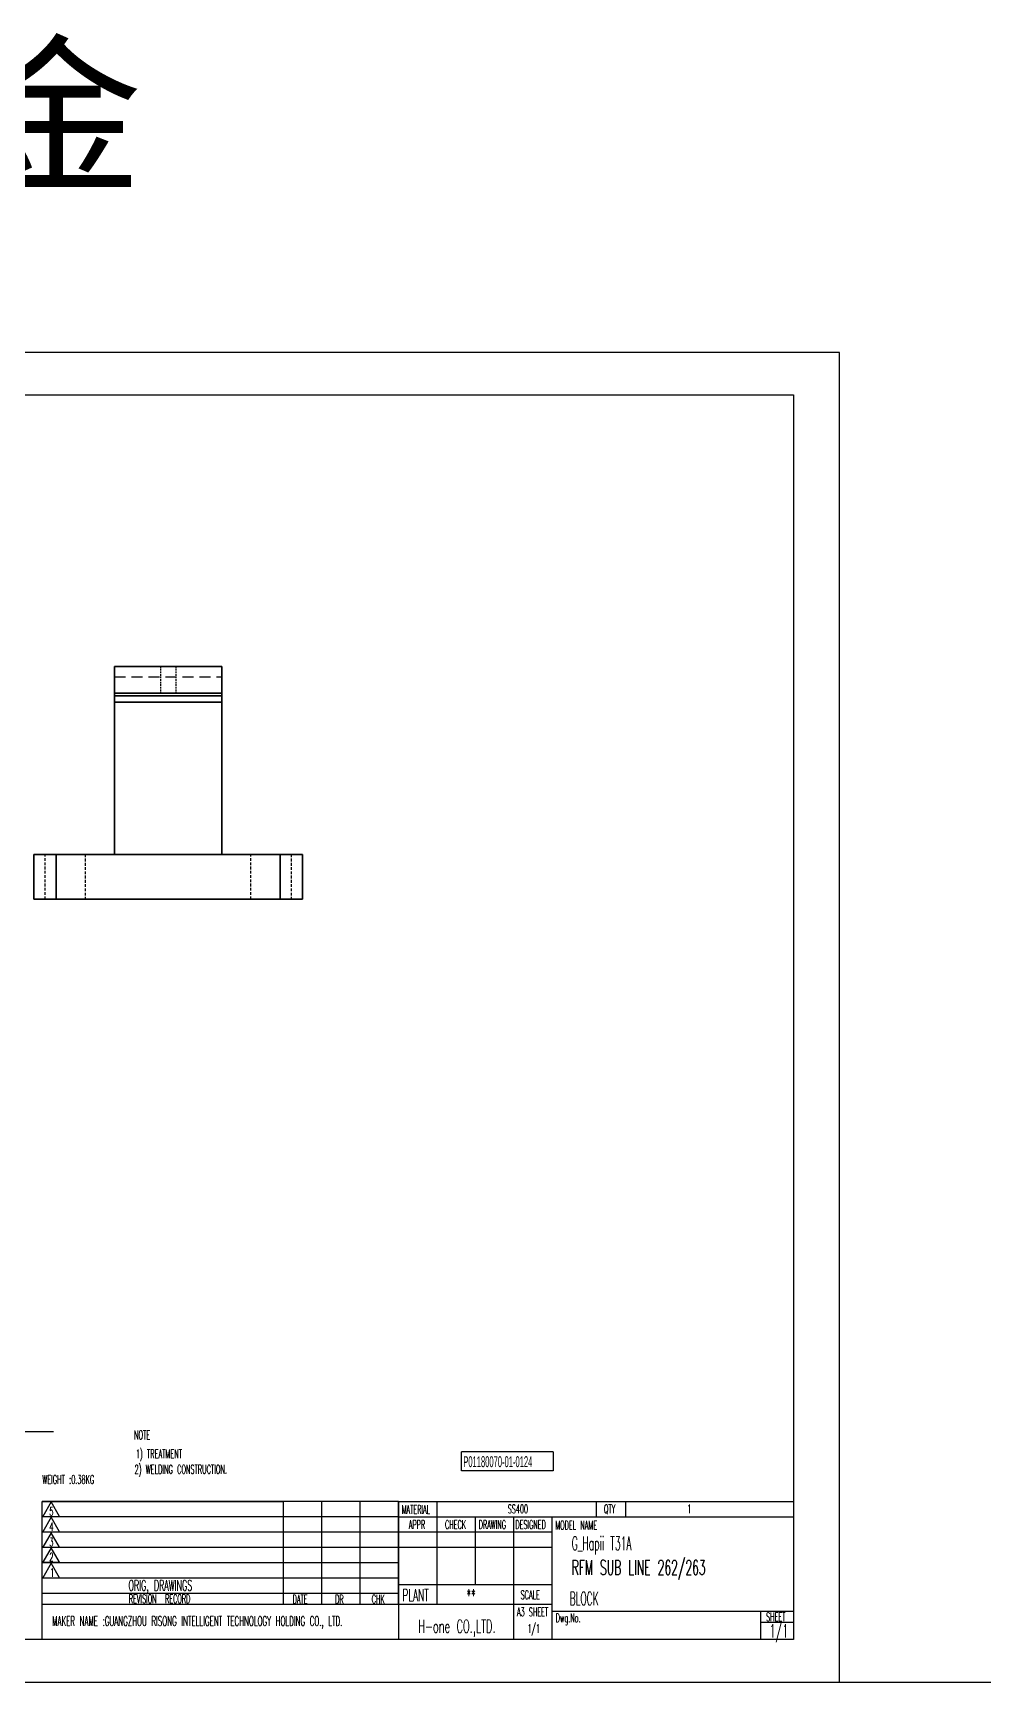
# Model space of a CAD drawing. Header units: inches. Extents: x 21 to 8642, y -3779 to 2137.
# Drawn here: x 6179.4 to 6391.6, y 18.9 to 387.3 of the extents above; entities that cross this region are included whole.
import ezdxf

# ---------------------------------------------------------------- set-up
doc = ezdxf.new("R2010")
doc.units = ezdxf.units.IN
doc.header["$MEASUREMENT"] = 0
doc.linetypes.add('HIDDEN-HOKUTO', pattern=[3.8, 2.5, -1.3])
doc.layers.add('AM_HID', color=1, linetype='HIDDEN-HOKUTO', lineweight=25)
doc.layers.add('title_frame', color=7, linetype='Continuous')
doc.layers.add('word_dim', color=253, linetype='Continuous')
doc.styles.add('MX_NOTE_STANDARD', font='txt.shx', dxfattribs={"bigfont": 'bigfont.shx'})
doc.styles.get("Standard").update_dxf_attribs({"font": 'txt', "bigfont": 'gbcbig.shx'})
doc.dimstyles.new('STANDARD1-1', dxfattribs={"dimtxt": 3.5, "dimasz": 3, "dimexe": 1, "dimexo": 0, "dimgap": 1, "dimtad": 3, "dimdsep": 46, "dimtxsty": 'Standard', "dimblk1": 'OPEN', "dimblk2": 'OPEN', "dimsah": 1, "dimcen": 0, "dimclrd": 256, "dimclre": 256, "dimclrt": 3, "dimazin": 2, "dimtfac": 1, "dimtmove": 0, "dimatfit": 3, "dimldrblk": 'OPEN', "dimfxl": 1, "dimtolj": 1, "dimlwd": 25, "dimlwe": 25, "dimarcsym": 0})

# ---------------------------------------------------------------- blocks, each defined once
blk = doc.blocks.new('_Open')
at = {"color": 0, "lineweight": -2}
for p, q in [((-1, 0.1666666666666667), (0, 0)), ((-1, -0.1666666666666667), (0, 0)), ((0, 0), (-1, 0))]:
    blk.add_line(p, q, dxfattribs=at)

msp = doc.modelspace()

# ---------------------------------------------------------------- linework, layer by layer
at = {"color": 7, "lineweight": 35, "ltscale": 0.15}
for p, q in [((6197.564857682913, 245.7761581706923), (6197.564857682913, 239.7761581706923)), ((6221.564857682913, 239.7761581706923), (6221.564857682913, 245.7761581706923))]:
    msp.add_line(p, q, dxfattribs=at)
at = {"color": 7, "lineweight": 35}
for p, q in [((6197.564857682913, 245.7761581706923), (6221.564857682913, 245.7761581706923)), ((6197.564857682913, 239.7761581706923), (6221.564857682913, 239.7761581706923)), ((6197.564857682913, 239.1903427410048), (6221.564857682913, 239.1903427410048)), ((6197.564857682913, 237.7761581706923), (6221.564857682913, 237.7761581706923)), ((6197.564857682913, 237.7761581706923), (6197.564857682913, 203.7761581706923)), ((6221.564857682913, 237.7761581706923), (6221.564857682913, 203.7761581706923)), ((6184.564857682913, 203.7761581706923), (6234.564857682913, 203.7761581706923)), ((6234.564857682913, 193.7761581706923), (6184.564857682913, 193.7761581706923))]:
    msp.add_line(p, q, dxfattribs=at)
at = {"color": 7, "lineweight": 35, "ltscale": 0.0146453857421875}
for p, q in [((6197.564857682913, 239.1903427410048), (6197.564857682913, 239.7761581706923)), ((6221.564857682913, 239.1903427410048), (6221.564857682913, 239.7761581706923))]:
    msp.add_line(p, q, dxfattribs=at)
at = {"color": 7, "lineweight": 35, "ltscale": 0.0353546142578125}
for p, q in [((6197.564857682913, 237.7761581706923), (6197.564857682913, 239.1903427410048)), ((6221.564857682913, 239.1903427410048), (6221.564857682913, 237.7761581706923))]:
    msp.add_line(p, q, dxfattribs=at)
at = {"color": 7, "lineweight": 35, "ltscale": 0.125}
for p, q in [((6179.564857682913, 203.7761581706923), (6184.564857682913, 203.7761581706923)), ((6234.564857682913, 203.7761581706923), (6239.564857682913, 203.7761581706923)), ((6184.564857682913, 193.7761581706923), (6179.564857682913, 193.7761581706923)), ((6239.564857682913, 193.7761581706923), (6234.564857682913, 193.7761581706923))]:
    msp.add_line(p, q, dxfattribs=at)
at = {"color": 7, "lineweight": 35, "ltscale": 0.25}
for p, q in [((6179.564857682913, 203.7761581706923), (6179.564857682913, 193.7761581706923)), ((6184.564857682913, 203.7761581706923), (6184.564857682913, 193.7761581706923)), ((6234.564857682913, 203.7761581706923), (6234.564857682913, 193.7761581706923)), ((6239.564857682913, 203.7761581706923), (6239.564857682913, 193.7761581706923))]:
    msp.add_line(p, q, dxfattribs=at)
at = {"layer": 'AM_HID'}
msp.add_line((6197.564857682913, 243.4330185222548), (6221.564857682913, 243.4330185222548), dxfattribs=at)
at = {"layer": 'AM_HID', "ltscale": 0.15}
for p, q in [((6207.853920182913, 245.7761581706923), (6207.853920182913, 239.7761581706923)), ((6211.275795182913, 245.7761581706923), (6211.275795182913, 239.7761581706923))]:
    msp.add_line(p, q, dxfattribs=at)
at = {"layer": 'AM_HID', "ltscale": 0.25}
for p, q in [((6182.064857682913, 193.7761581706923), (6182.064857682913, 203.7761581706923)), ((6191.064857682913, 203.7761581706923), (6191.064857682913, 193.7761581706923)), ((6228.064857682913, 193.7761581706923), (6228.064857682913, 203.7761581706923)), ((6237.064857682913, 203.7761581706923), (6237.064857682913, 193.7761581706923))]:
    msp.add_line(p, q, dxfattribs=at)
at = {"layer": 'title_frame'}
for p, q in [((6275.097082741706, 66.11117823948143), (6275.097082741706, 70.31162065424132)), ((6295.625000609261, 70.31162065424132), (6275.097082741706, 70.31162065424132)), ((6295.625000609261, 70.31162065424132), (6295.625000609261, 66.11117823948143)), ((6295.625000609261, 66.11117823948143), (6275.097082741706, 66.11117823948143)), ((6181.444162920236, 28.37650317490397), (6181.444162920236, 59.24650317490295)), ((6181.444162920236, 59.24650317490295), (6235.34416292023, 59.24650317490295)), ((6261.069162920236, 59.24650317490295), (6181.444162920236, 59.24650317490295)), ((6183.424215523499, 59.12552252965679), (6181.5445755235, 55.86989054971991)), ((6185.303855523498, 55.86989054971991), (6183.424215523499, 59.12552252965679)), ((6235.34416292023, 36.21650317490412), (6235.34416292023, 59.24650317490295)), ((6243.919162920241, 36.21650317490412), (6243.919162920241, 59.24650317490295)), ((6243.919162920241, 36.21650317490412), (6243.919162920241, 59.24650317490295)), ((6252.494162920253, 36.21650317490412), (6252.494162920253, 59.24650317490295)), ((6252.494162920253, 36.21650317490412), (6252.494162920253, 59.24650317490295)), ((6261.069162920236, 59.24650317490295), (6261.069162920236, 55.81650317490266)), ((6261.069162920236, 59.24650317490295), (6261.069162920236, 28.37650317490397)), ((6261.069162920236, 59.24650317490295), (6261.069162920236, 28.37650317490397)), ((6261.069162920236, 36.21650317490412), (6261.069162920236, 59.24650317490295)), ((6261.069162920236, 59.24650317490295), (6349.269162920247, 59.24650317490295)), ((6269.644162920247, 36.21650317490412), (6269.644162920247, 59.24650317490295)), ((6305.169162920241, 59.24650317490295), (6305.169162920241, 55.81650317490266)), ((6311.741770172232, 59.24650317490295), (6311.741770172232, 55.81650317490266)), ((6235.34416292023, 55.81650317490266), (6181.444162920236, 55.81650317490266)), ((6261.069162920236, 55.81650317490266), (6181.444162920236, 55.81650317490266)), ((6181.5445755235, 55.86989054971991), (6185.303855523498, 55.86989054971991)), ((6183.424215523499, 55.7177764801213), (6181.5445755235, 52.46214450018442)), ((6185.303855523498, 52.46214450018442), (6183.424215523499, 55.7177764801213)), ((6261.069162920236, 55.81650317490266), (6349.269162920247, 55.81650317490266)), ((6278.21916292023, 40.72114920959348), (6278.21916292023, 55.81650317490266)), ((6286.794162920241, 28.37650317490397), (6286.794162920241, 55.81650317490266)), ((6295.369162920253, 28.37650317490397), (6295.369162920253, 55.81650317490266)), ((6235.34416292023, 52.38650317490601), (6181.444162920236, 52.38650317490601)), ((6261.069162920236, 52.38650317490601), (6181.444162920236, 52.38650317490601)), ((6181.5445755235, 52.46214450018442), (6185.303855523498, 52.46214450018442)), ((6183.424215523499, 52.25882988046715), (6181.5445755235, 49.00319790053027)), ((6185.303855523498, 49.00319790053027), (6183.424215523499, 52.25882988046715)), ((6295.369162920253, 52.38650317490601), (6261.069162920236, 52.38650317490601)), ((6235.34416292023, 48.95650317490572), (6181.444162920236, 48.95650317490572)), ((6261.069162920236, 48.95650317490572), (6181.444162920236, 48.95650317490572)), ((6181.5445755235, 49.00319790053027), (6185.303855523498, 49.00319790053027)), ((6183.424215523499, 48.91394463439565), (6181.5445755235, 45.65831265445513)), ((6185.303855523498, 45.65831265445513), (6183.424215523499, 48.91394463439565)), ((6295.369162920253, 48.95650317490572), (6261.069162920236, 48.95650317490572)), ((6235.34416292023, 45.52650317490543), (6181.444162920236, 45.52650317490543)), ((6261.069162920236, 45.52650317490543), (6181.444162920236, 45.52650317490543)), ((6181.5445755235, 45.65831265445513), (6185.303855523498, 45.65831265445513)), ((6183.424215523499, 45.45499803474149), (6181.5445755235, 42.19936605480098)), ((6185.303855523498, 42.19936605480098), (6183.424215523499, 45.45499803474149)), ((6235.34416292023, 42.09650317490514), (6181.444162920236, 42.09650317490514)), ((6261.069162920236, 42.09650317490514), (6181.444162920236, 42.09650317490514)), ((6181.5445755235, 42.19936605480098), (6185.303855523498, 42.19936605480098)), ((6261.069162920236, 40.72114920959348), (6295.369162920253, 40.72114920959348)), ((6235.34416292023, 38.66650317490485), (6181.444162920236, 38.66650317490485)), ((6261.069162920236, 38.66650317490485), (6181.444162920236, 38.66650317490485)), ((6261.069162920236, 36.21650317490412), (6181.444162920236, 36.21650317490412)), ((6295.369162920253, 36.21650317490412), (6261.069162920236, 36.21650317490412)), ((6295.369162920253, 34.74650317490295), (6349.269162920247, 34.74650317490295)), ((6341.919162920241, 34.74650317490295), (6341.919162920241, 28.37650317490397)), ((6341.919162920241, 32.29650317490587), (6349.269162920247, 32.29650317490587)), ((6349.269162920247, 28.37650317490397), (6295.369162920253, 28.37650317490397))]:
    msp.add_line(p, q, dxfattribs=at)
at = {"layer": 'title_frame', "color": 4}
msp.add_lwpolyline([(6359.59416292023, 315.9140031749066), (5939.594162920244, 315.9140031749066), (5939.594162920244, 18.91400317490616), (6359.59416292023, 18.91400317490616)], close=True, dxfattribs=at)
at = {"layer": 'title_frame'}
msp.add_lwpolyline([(5949.919162920241, 306.4515031749052), (6349.269162920247, 306.4515031749052), (6349.269162920247, 28.37650317490397), (5949.919162920241, 28.37650317490397)], close=True, dxfattribs=at)
at = {"layer": 'word_dim', "linetype": 'Continuous', "ltscale": 2}
msp.add_line((6359.59416292023, 18.91400317490979), (6704.373405749649, 18.91400317490979), dxfattribs=at)

# ---------------------------------------------------------------- texts
at = {"linetype": 'Continuous', "ltscale": 2, "insert": (6127.37604701696, 382.8282132280747), "char_height": 28, "width": 97.82244757481385, "attachment_point": 1}
msp.add_mtext('{\\fMicrosoft YaHei|b0|i0|c134|p34;\\C3;钣金}', dxfattribs=at)
at = {"linetype": 'Continuous', "insert": (6299.74631366617, 49.39659357394839), "char_height": 3, "width": 50.90000000000009, "attachment_point": 4}
msp.add_mtext('{\\W0.5;\\C3;G_Hapii T31A}', dxfattribs=at)
at = {"layer": 'title_frame', "color": 3, "style": 'MX_NOTE_STANDARD'}
for s, height, width, p in [('NOTE', 1.96, 0.5450000000000002, (6201.954994569651, 73.12166591203413)), ('1) TREATMENT', 1.96, 0.5450000000000002, (6202.343911195205, 68.89835340496711)), ('2) WELDING CONSTRUCTION.', 1.96, 0.5450000000000002, (6202.078182950545, 65.43998679446076)), ('WEIGHT :0.38KG ', 1.96, 0.5450000000000002, (6181.468483228326, 63.19231998434179)), ('5', 1.87964, 0.5450000000000002, (6183.029447071867, 56.09090098521256)), ('MATERIAL', 1.933344, 0.5450000000000002, (6261.741294885696, 56.51486143155989)), ('SS400', 1.933344, 0.5450000000000002, (6285.442534942968, 56.59878745065498)), ('QTY', 1.933344, 0.5450000000000002, (6306.942295685412, 56.59878745065498)), ('1', 1.933344, 0.5450000000000002, (6325.570114823002, 56.59878745065498)), ('4', 1.87964, 0.5450000000000002, (6183.029447071867, 52.68315493567707)), ('APPR', 1.933344, 0.5450000000000002, (6263.33697429643, 53.11310312267005)), ('CHECK', 1.933344, 0.5450000000000002, (6271.43283407172, 53.11310312267005)), ('DRAWING', 1.933344, 0.5450000000000002, (6278.952334665753, 53.11310312267005)), ('DESIGNED', 1.933344, 0.5450000000000002, (6287.143814390294, 53.11310312267005)), ('MODEL NAME', 1.933344, 0.5450000000000002, (6296.072254097207, 52.96575117679595)), ('3', 1.87964, 0.5450000000000002, (6183.029447071867, 49.22420833602655)), ('2', 1.87964, 0.5450000000000002, (6183.029447071867, 45.87932308995141)), ('1', 1.87964, 0.5450000000000002, (6183.225689151006, 42.42037649029726)), ('RFM SUB LINE 262/263', 3.300000000000001, 0.534099999999995, (6299.707984858951, 42.82749827580983)), ('ORIG, DRAWINGS', 2.362976051216126, 0.5450000000000002, (6200.7179890883, 39.31508789580903)), ('REVISION  RECORD', 1.933344, 0.5450000000000002, (6200.768018375356, 36.53366505760414)), ('DATE', 1.933344, 0.5450000000000002, (6237.381466988185, 36.45381033936201)), ('DR', 1.933344, 0.5450000000000002, (6246.875454950061, 36.44359218212912)), ('CHK', 1.933344, 0.5450000000000002, (6255.052092710948, 36.47635599921841)), ('PLANT', 2.6852, 0.5450000000000002, (6261.905229760365, 36.9703326283211)), ('**', 2.6852, 0.5450000000000002, (6276.262130416757, 36.9703326283211)), ('SCALE', 1.933344, 0.5450000000000002, (6288.319789401607, 37.4109506125983)), ('BLOCK', 2.94, 0.5, (6299.294160801366, 36.08535877504028)), ('MAKER NAME :GUANGZHOU RISONG INTELLIGENT TECHNOLOGY HOLDING CO., LTD.', 2.16, 0.5341000000000022, (6183.668040414314, 31.44275221408816)), ('A3 SHEET', 1.933344, 0.5450000000000002, (6287.49878219393, 33.59340656173072)), ('Dwg.No.', 1.933344, 0.5450000000000002, (6296.158109189391, 32.27450820723743)), ('SHEET', 1.933344, 0.5450000000000002, (6343.159084590823, 32.50389608834803)), ('H-one CO.,LTD.', 2.94, 0.5450000000000002, (6265.425053057088, 29.8948149286457)), ('1/1', 1.933344, 0.5450000000000002, (6289.850525246964, 29.91410233228953)), ('1/1', 3, 0.5340999999999667, (6343.87600604506, 28.85220761176743))]:
    msp.add_text(s, height=height, dxfattribs=dict(at, width=width)).set_placement(p)
at = {"layer": 'title_frame', "color": 3, "insert": (6275.51053575086, 69.3553344722909), "char_height": 2.45, "width": 4.110702489910182, "attachment_point": 1, "style": 'MX_NOTE_STANDARD'}
msp.add_mtext('{\\f3 of 9 Barcode|b0|i0|c0|p82;\\W0.5;P01180070-\\f3 of 9 Barcode|b0|i0|c134|p82;01\\f3 of 9 Barcode|b0|i0|c0|p82;-0\\f3 of 9 Barcode|b0|i0|c134|p82;1\\f3 of 9 Barcode|b0|i0|c0|p82;2\\f3 of 9 Barcode|b0|i0|c134|p82;4}', dxfattribs=at)

# ---------------------------------------------------------------- leaders
at = {"layer": 'word_dim', "linetype": 'Continuous', "ltscale": 2, "annotation_type": 0, "has_hookline": 1, "hookline_direction": 0, "text_width": 44.33333333333334}
msp.add_leader([(6109.164467057913, 109.5974089853166), (6135.639528833026, 74.84361755016425), (6138.639528833026, 74.84361755016425)], dimstyle='STANDARD1-1', override={"dimtoh": 1, "dimtofl": 0}, dxfattribs=at)

doc.saveas('drawing.dxf')
